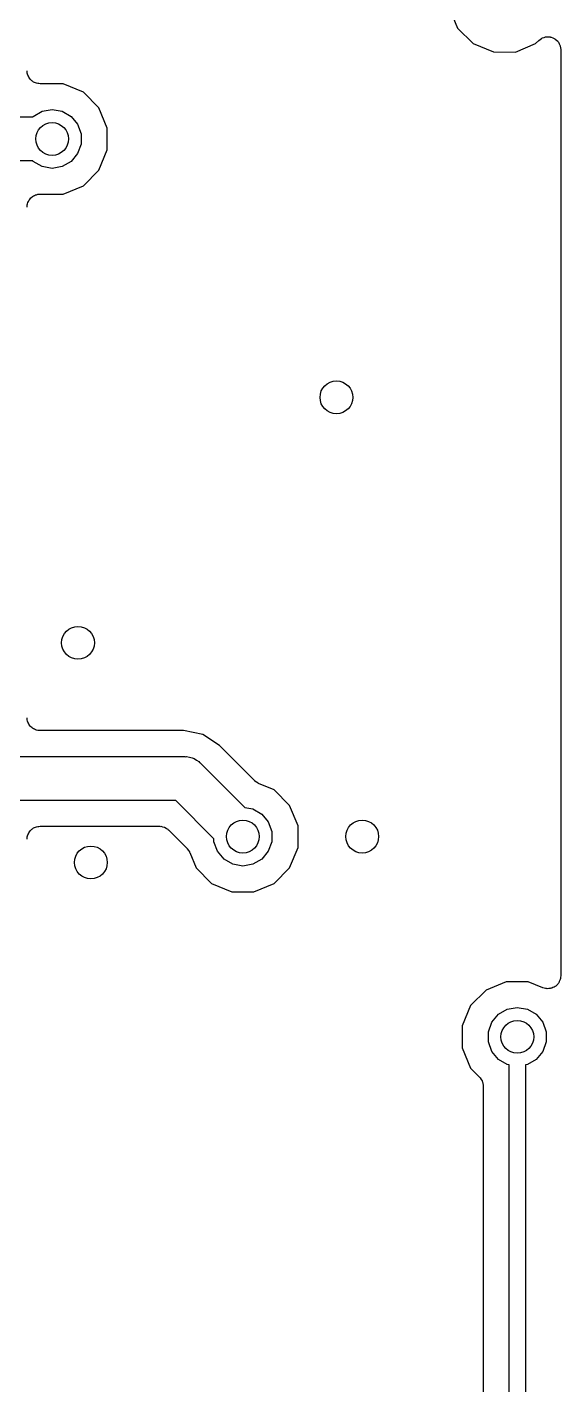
# Model space of a CAD drawing. Extents: x 85 to 210, y -138 to -65.
# Drawn here: x 114.21 to 118.34, y -101.44 to -90.93 of the extents above; entities that cross this region are included whole.
import ezdxf

# ---------------------------------------------------------------- set-up
doc = ezdxf.new("R2010")
doc.units = 0
doc.header["$MEASUREMENT"] = 0
doc.layers.add('BLACK', color=7, linetype='CONTINUOUS')

msp = doc.modelspace()

# ---------------------------------------------------------------- linework, layer by layer
at = {"layer": 'Black'}
for p, q in [((117.471, -90.779), (117.538, -90.9416)), ((117.538, -90.9416), (117.658, -91.0618)), ((117.658, -91.0618), (117.815, -91.1269)), ((117.985, -91.1271), (118.142, -91.0622)), ((118.142, -91.0622), (118.166, -91.038)), ((118.166, -91.038), (118.177, -91.0305)), ((118.177, -91.0305), (118.186, -91.0221)), ((118.186, -91.0221), (118.191, -91.0206)), ((118.191, -91.0206), (118.194, -91.0181)), ((118.194, -91.0181), (118.207, -91.0147)), ((118.207, -91.0147), (118.219, -91.0102)), ((118.219, -91.0102), (118.224, -91.0102)), ((118.224, -91.0102), (118.228, -91.0091)), ((118.228, -91.0091), (118.241, -91.0102)), ((118.241, -91.0102), (118.254, -91.0102)), ((118.254, -91.0102), (118.258, -91.0118)), ((118.258, -91.0118), (118.262, -91.0122)), ((118.262, -91.0122), (118.274, -91.0177)), ((118.274, -91.0177), (118.286, -91.0221)), ((118.286, -91.0221), (118.29, -91.025)), ((118.29, -91.025), (118.294, -91.0269)), ((118.294, -91.0269), (118.303, -91.0361)), ((118.303, -91.0361), (118.313, -91.0444)), ((118.313, -91.0444), (118.315, -91.0483)), ((118.315, -91.0483), (118.318, -91.0514)), ((118.318, -91.0514), (118.324, -91.0633)), ((118.324, -91.0633), (118.33, -91.0745)), ((118.33, -91.0745), (118.331, -91.0789)), ((118.331, -91.0789), (118.333, -91.0829)), ((118.333, -91.0829), (118.334, -91.0959)), ((118.334, -91.0959), (118.337, -91.1087)), ((118.337, -91.1087), (118.337, -98.2776)), ((117.815, -91.1269), (117.985, -91.1271)), ((114.207, -91.2815), (114.206, -91.2729)), ((114.207, -91.2902), (114.207, -91.2815)), ((114.21, -91.2985), (114.207, -91.2902)), ((114.212, -91.3071), (114.21, -91.2985)), ((114.216, -91.3147), (114.212, -91.3071)), ((114.219, -91.3228), (114.216, -91.3147)), ((114.225, -91.3296), (114.219, -91.3228)), ((114.229, -91.3372), (114.225, -91.3296)), ((114.236, -91.3428), (114.229, -91.3372)), ((114.242, -91.3495), (114.236, -91.3428)), ((114.249, -91.3539), (114.242, -91.3495)), ((114.256, -91.3595), (114.249, -91.3539)), ((114.264, -91.3625), (114.256, -91.3595)), ((114.272, -91.3669), (114.264, -91.3625)), ((114.28, -91.3684), (114.272, -91.3669)), ((114.289, -91.3714), (114.28, -91.3684)), ((114.297, -91.3714), (114.289, -91.3714)), ((114.306, -91.3729), (114.297, -91.3714)), ((114.485, -91.3731), (114.306, -91.3729)), ((114.642, -91.4382), (114.485, -91.3731)), ((114.762, -91.5584), (114.642, -91.4382)), ((114, -91.63), (114.25, -91.63)), ((114.25, -91.63), (114.254, -91.6254)), ((114.254, -91.6254), (114.322, -91.5859)), ((114.322, -91.5859), (114.4, -91.5721)), ((114.4, -91.5721), (114.478, -91.5859)), ((114.478, -91.5859), (114.546, -91.6254)), ((114.546, -91.6254), (114.597, -91.6861)), ((114.827, -91.7154), (114.762, -91.5584)), ((114.597, -91.6861), (114.624, -91.7604)), ((114.827, -91.8853), (114.827, -91.7154)), ((114.624, -91.8396), (114.597, -91.9139)), ((114.624, -91.7604), (114.624, -91.8396)), ((114.597, -91.9139), (114.546, -91.9746)), ((114.762, -92.0422), (114.827, -91.8853)), ((114.25, -91.97), (113.05, -91.97)), ((114.254, -91.9746), (114.25, -91.97)), ((114.322, -92.0141), (114.254, -91.9746)), ((114.4, -92.0279), (114.322, -92.0141)), ((114.478, -92.0141), (114.4, -92.0279)), ((114.546, -91.9746), (114.478, -92.0141)), ((114.642, -92.1622), (114.762, -92.0422)), ((114.225, -92.2702), (114.229, -92.2626)), ((114.229, -92.2626), (114.236, -92.257)), ((114.236, -92.257), (114.242, -92.2503)), ((114.242, -92.2503), (114.249, -92.2459)), ((114.249, -92.2459), (114.256, -92.2403)), ((114.256, -92.2403), (114.264, -92.2373)), ((114.264, -92.2373), (114.272, -92.2329)), ((114.272, -92.2329), (114.28, -92.2314)), ((114.28, -92.2314), (114.289, -92.2284)), ((114.289, -92.2284), (114.297, -92.2284)), ((114.297, -92.2284), (114.306, -92.2269)), ((114.306, -92.2269), (114.485, -92.2271)), ((114.485, -92.2271), (114.642, -92.1622)), ((114.206, -92.3269), (114.207, -92.3183)), ((114.207, -92.3095), (114.21, -92.3013)), ((114.207, -92.3183), (114.207, -92.3095)), ((114.21, -92.3013), (114.212, -92.2927)), ((114.212, -92.2927), (114.216, -92.2851)), ((114.216, -92.2851), (114.219, -92.2768)), ((114.219, -92.2768), (114.225, -92.2702)), ((114.207, -96.2886), (114.206, -96.28)), ((114.207, -96.2974), (114.207, -96.2886)), ((114.21, -96.3056), (114.207, -96.2974)), ((114.212, -96.3142), (114.21, -96.3056)), ((114.216, -96.3218), (114.212, -96.3142)), ((114.219, -96.33), (114.216, -96.3218)), ((114.225, -96.3367), (114.219, -96.33)), ((114.229, -96.3443), (114.225, -96.3367)), ((114.236, -96.3499), (114.229, -96.3443)), ((114.242, -96.3566), (114.236, -96.3499)), ((114.249, -96.361), (114.242, -96.3566)), ((114.256, -96.3666), (114.249, -96.361)), ((114.264, -96.3696), (114.256, -96.3666)), ((114.272, -96.374), (114.264, -96.3696)), ((114.28, -96.3755), (114.272, -96.374)), ((114.289, -96.3785), (114.28, -96.3755)), ((114.297, -96.3785), (114.289, -96.3785)), ((114.306, -96.38), (114.297, -96.3785)), ((115.416, -96.38), (114.306, -96.38)), ((115.567, -96.41), (115.416, -96.38)), ((115.695, -96.4953), (115.567, -96.41)), ((115.966, -96.7669), (115.695, -96.4953)), ((113, -96.58), (115.426, -96.58)), ((115.426, -96.58), (115.433, -96.5813)), ((115.433, -96.5813), (115.441, -96.5806)), ((115.441, -96.5806), (115.462, -96.5864)), ((115.462, -96.5864), (115.484, -96.5903)), ((115.484, -96.5903), (115.491, -96.594)), ((115.491, -96.594), (115.498, -96.5959)), ((115.498, -96.5959), (115.516, -96.6087)), ((115.516, -96.6087), (115.535, -96.6198)), ((115.535, -96.6198), (115.54, -96.6255)), ((115.54, -96.6255), (115.546, -96.6298)), ((115.546, -96.6298), (115.891, -96.9748)), ((115.968, -96.7681), (115.966, -96.7669)), ((115.969, -96.7698), (115.968, -96.7681)), ((115.982, -96.778), (115.969, -96.7698)), ((115.995, -96.7868), (115.982, -96.778)), ((115.997, -96.7873), (115.995, -96.7868)), ((115.998, -96.7885), (115.997, -96.7873)), ((116.118, -96.8382), (115.998, -96.7885)), ((116.238, -96.9584), (116.118, -96.8382)), ((115.356, -96.92), (113, -96.92)), ((115.652, -97.216), (115.356, -96.92)), ((115.891, -96.9748), (115.954, -96.9859)), ((115.954, -96.9859), (116.022, -97.0254)), ((116.303, -97.1154), (116.238, -96.9584)), ((116.022, -97.0254), (116.073, -97.0861)), ((116.073, -97.0861), (116.1, -97.1604)), ((114.207, -97.2026), (114.21, -97.1944)), ((114.207, -97.2114), (114.207, -97.2026)), ((114.21, -97.1944), (114.212, -97.1858)), ((114.212, -97.1858), (114.216, -97.1782)), ((114.216, -97.1782), (114.219, -97.17)), ((114.219, -97.17), (114.225, -97.1633)), ((114.225, -97.1633), (114.229, -97.1557)), ((114.229, -97.1557), (114.236, -97.1501)), ((114.236, -97.1501), (114.242, -97.1434)), ((114.242, -97.1434), (114.249, -97.139)), ((114.249, -97.139), (114.256, -97.1334)), ((114.256, -97.1334), (114.264, -97.1304)), ((114.264, -97.1304), (114.272, -97.126)), ((114.272, -97.126), (114.28, -97.1245)), ((114.28, -97.1245), (114.289, -97.1215)), ((114.289, -97.1215), (114.297, -97.1215)), ((114.297, -97.1215), (114.306, -97.12)), ((114.306, -97.12), (115.231, -97.12)), ((115.231, -97.12), (115.236, -97.1208)), ((115.236, -97.1208), (115.24, -97.1204)), ((115.24, -97.1204), (115.253, -97.1238)), ((115.253, -97.1238), (115.266, -97.126)), ((115.266, -97.126), (115.269, -97.1282)), ((115.269, -97.1282), (115.274, -97.1294)), ((115.274, -97.1294), (115.284, -97.1369)), ((115.284, -97.1369), (115.296, -97.1434)), ((115.296, -97.1434), (115.298, -97.1468)), ((115.298, -97.1468), (115.302, -97.1493)), ((115.302, -97.1493), (115.443, -97.2903)), ((116.1, -97.1604), (116.1, -97.2396)), ((116.303, -97.2853), (116.303, -97.1154)), ((114.206, -97.22), (114.207, -97.2114)), ((115.443, -97.2903), (115.444, -97.2921)), ((115.444, -97.2921), (115.446, -97.2935)), ((115.446, -97.2935), (115.454, -97.3063)), ((115.454, -97.3063), (115.463, -97.3187)), ((115.652, -97.2396), (115.652, -97.216)), ((115.679, -97.3139), (115.652, -97.2396)), ((116.1, -97.2396), (116.073, -97.3139)), ((116.238, -97.4422), (116.303, -97.2853)), ((115.463, -97.3187), (115.464, -97.3209)), ((115.464, -97.3209), (115.465, -97.3228)), ((115.465, -97.3228), (115.514, -97.4416)), ((115.73, -97.3746), (115.679, -97.3139)), ((115.798, -97.4141), (115.73, -97.3746)), ((115.876, -97.4279), (115.798, -97.4141)), ((115.954, -97.4141), (115.876, -97.4279)), ((116.022, -97.3746), (115.954, -97.4141)), ((116.073, -97.3139), (116.022, -97.3746)), ((115.514, -97.4416), (115.634, -97.5618)), ((116.118, -97.5622), (116.238, -97.4422)), ((115.634, -97.5618), (115.791, -97.6269)), ((115.961, -97.6271), (116.118, -97.5622)), ((115.791, -97.6269), (115.961, -97.6271)), ((117.915, -98.3229), (117.758, -98.3878)), ((118.085, -98.3231), (117.915, -98.3229)), ((118.198, -98.3699), (118.085, -98.3231)), ((118.292, -98.36), (118.286, -98.3642)), ((118.297, -98.357), (118.292, -98.36)), ((118.305, -98.3489), (118.297, -98.357)), ((118.313, -98.3419), (118.305, -98.3489)), ((118.316, -98.3362), (118.313, -98.3419)), ((118.321, -98.3314), (118.316, -98.3362)), ((118.325, -98.3213), (118.321, -98.3314)), ((118.33, -98.3118), (118.325, -98.3213)), ((118.332, -98.3053), (118.33, -98.3118)), ((118.334, -98.2993), (118.332, -98.3053)), ((118.335, -98.2884), (118.334, -98.2993)), ((118.337, -98.2776), (118.335, -98.2884)), ((117.758, -98.3878), (117.638, -98.5078)), ((118.209, -98.3723), (118.198, -98.3699)), ((118.219, -98.3761), (118.209, -98.3723)), ((118.226, -98.3761), (118.219, -98.3761)), ((118.232, -98.3775), (118.226, -98.3761)), ((118.243, -98.3761), (118.232, -98.3775)), ((118.254, -98.3761), (118.243, -98.3761)), ((118.26, -98.3738), (118.254, -98.3761)), ((118.266, -98.373), (118.26, -98.3738)), ((118.276, -98.3679), (118.266, -98.373)), ((118.286, -98.3642), (118.276, -98.3679)), ((117.638, -98.5078), (117.573, -98.6647)), ((117.854, -98.5754), (117.922, -98.5359)), ((117.922, -98.5359), (118, -98.5221)), ((118, -98.5221), (118.078, -98.5359)), ((118.078, -98.5359), (118.146, -98.5754)), ((117.573, -98.6647), (117.573, -98.8346)), ((117.776, -98.7104), (117.803, -98.6361)), ((117.803, -98.6361), (117.854, -98.5754)), ((118.146, -98.5754), (118.197, -98.6361)), ((118.197, -98.6361), (118.224, -98.7104)), ((117.776, -98.7896), (117.776, -98.7104)), ((118.224, -98.7104), (118.224, -98.7896)), ((117.573, -98.8346), (117.638, -98.9916)), ((117.803, -98.8639), (117.776, -98.7896)), ((117.854, -98.9246), (117.803, -98.8639)), ((118.197, -98.8639), (118.146, -98.9246)), ((118.224, -98.7896), (118.197, -98.8639)), ((117.638, -98.9916), (117.707, -99.0612)), ((117.922, -98.9641), (117.854, -98.9246)), ((117.936, -98.9667), (117.922, -98.9641)), ((117.936, -106.918), (117.936, -98.9667)), ((118.078, -98.9641), (118.063, -98.9667)), ((118.063, -98.9667), (118.063, -106.892)), ((118.146, -98.9246), (118.078, -98.9641)), ((117.707, -99.0612), (117.71, -99.0647)), ((117.71, -99.0647), (117.713, -99.0675)), ((117.713, -99.0675), (117.72, -99.0789)), ((117.72, -99.0789), (117.727, -99.0896)), ((117.727, -99.0896), (117.728, -99.0938)), ((117.728, -99.0938), (117.73, -99.0976)), ((117.73, -99.0976), (117.733, -99.1105)), ((117.733, -99.1105), (117.736, -99.1232)), ((117.736, -99.1232), (117.736, -99.1275)), ((117.736, -99.1275), (117.736, -99.1318)), ((117.736, -99.1318), (117.736, -102.986))]:
    msp.add_line(p, q, dxfattribs=at)
for centre in [(114.4, -91.8), (116.6, -93.8), (114.6, -95.7), (115.876, -97.2), (116.8, -97.2), (114.7, -97.4), (118, -98.75)]:
    msp.add_circle(centre, 0.127, dxfattribs=at)

doc.saveas('drawing.dxf')
